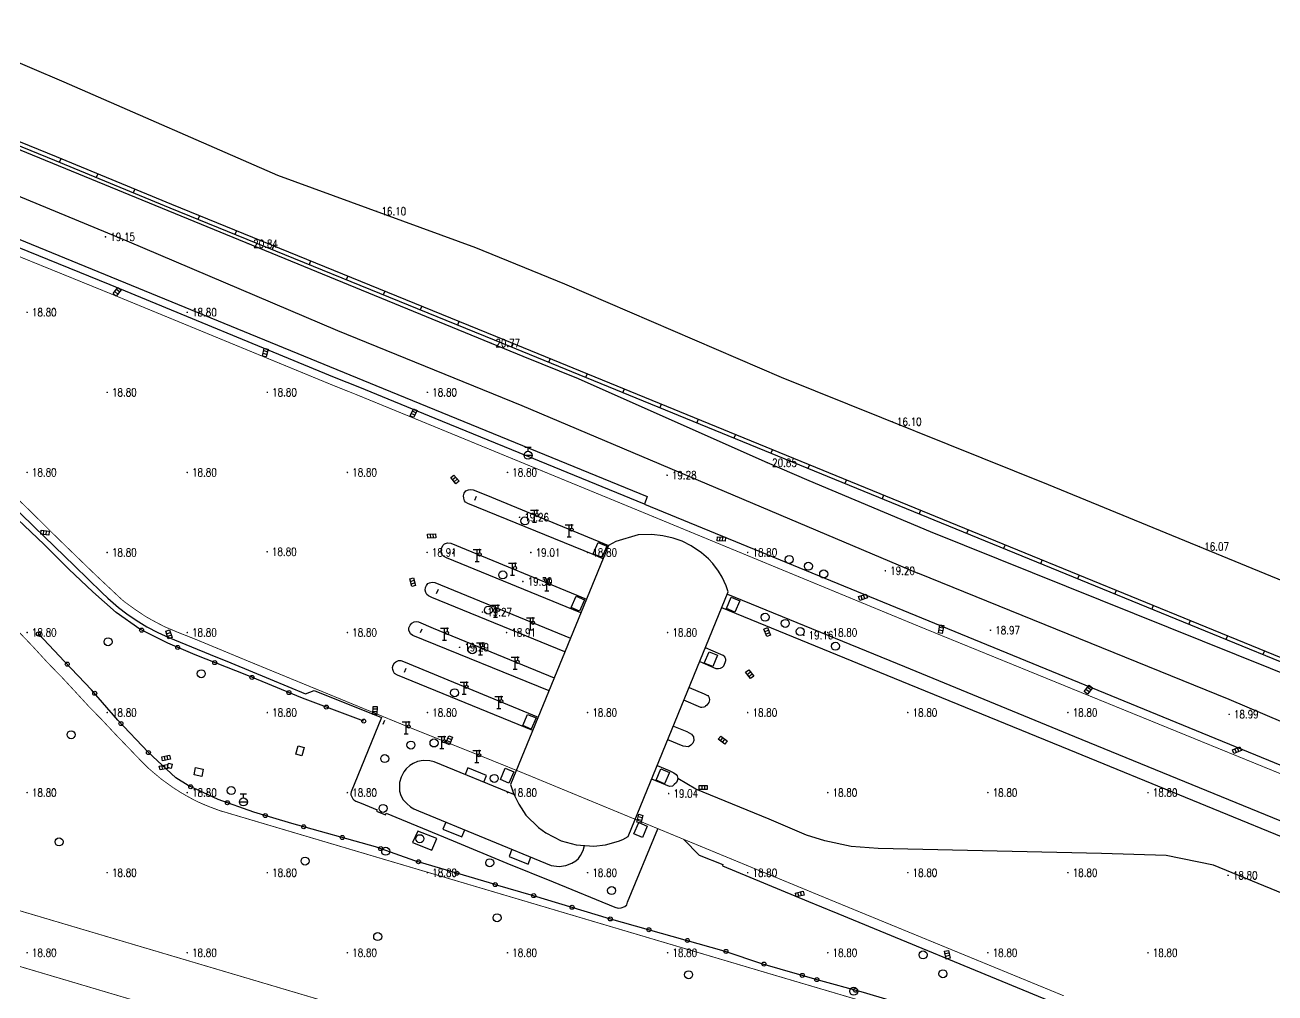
# Model space of a CAD drawing. Extents: x 404846 to 408477, y 3390929 to 3392894.
# Drawn here: x 405441.1 to 405597.2, y 3392239.3 to 3392360.3 of the extents above; entities that cross this region are included whole.
import ezdxf
from ezdxf.enums import TextEntityAlignment as Align

# ---------------------------------------------------------------- set-up
doc = ezdxf.new("R2010")
doc.units = 0
doc.header["$LTSCALE"] = 0.5
doc.header["$PDSIZE"] = 0.2
doc.layers.get('0').update_dxf_attribs({"linetype": 'CONTINUOUS'})
doc.layers.add('ASSIST', color=7, linetype='CONTINUOUS', plot=False)
for name, color, linetype in [('DLSS', 4, 'CONTINUOUS'), ('DMTZ', 3, 'CONTINUOUS'), ('FZTZ', 7, 'CONTINUOUS'), ('GCD', 1, 'CONTINUOUS'), ('GXYZ', 2, 'CONTINUOUS'), ('JMD', 6, 'CONTINUOUS'), ('SXSS', 5, 'CONTINUOUS'), ('ZBTZ', 3, 'CONTINUOUS')]:
    doc.layers.add(name, color=color, linetype=linetype)
doc.styles.add('HZ', font='rs.shx', dxfattribs={"width": 0.8, "bigfont": 'hztxt.shx'})
doc.linetypes.add('10411', pattern='A,2,[150,AAA.SHX,S=1,R=0,X=0,Y=1],2,[151,AAA.SHX,S=1,R=0,X=0,Y=3],1e-11', length=4)
doc.linetypes.add('10422', pattern='A,0.75,[150,AAA.SHX,S=0.5,R=0,X=0,Y=0.5],1.5,[177,AAA.SHX,S=1,R=0,X=0,Y=0.4],0.75', length=3)
doc.linetypes.add('1161', pattern='A,0,[149,AAA.SHX,S=0.15,R=0,X=0,Y=0],-1.6', length=1.6)
doc.linetypes.add('444', pattern='A,4.5,[145,AAA.SHX,S=1,R=0,X=0,Y=1],4.5,-0.5,[146,AAA.SHX,S=1,R=0,X=0,Y=0],-0.5', length=10)

# ---------------------------------------------------------------- blocks, each defined once
blk = doc.blocks.new('gc063')
for p, q in [((-1, 3), (1, 3)), ((-0.5, 0), (0.5, 0)), ((0, 0), (0, 3)), ((0.6, 3), (0.6, 2.2))]:
    blk.add_line(p, q)
blk.add_circle((0.6, 1.8), 0.4)
blk.add_point((0.6, 3))
blk.add_point((0.6, 3))
blk = doc.blocks.new('GC200')
at = {"linetype": 'Continuous', "const_width": 0.2, "flags": 128}
blk.add_lwpolyline([(-0.1, 0, 1), (0.1, 0, 1)], format="xyb", close=True, dxfattribs=at)
blk = doc.blocks.new('gc188')
blk.add_circle((0, 0), 1)
blk = doc.blocks.new('gc041')
for p, q in [((-1, 0.5), (1, 0.5)), ((-1, -0.5), (-1, 0.5)), ((-0.33, 0.5), (-0.33, -0.5)), ((0.33, 0.5), (0.33, -0.5)), ((1, 0.5), (1, -0.5)), ((1, -0.5), (-1, -0.5))]:
    blk.add_line(p, q)
blk = doc.blocks.new('gc133')
for p, q in [((-1, 0), (1, 0)), ((-0.8, 2), (0.8, 2)), ((0, 1), (0, 2))]:
    blk.add_line(p, q)
blk.add_circle((0, 0), 1)
blk = doc.blocks.new('gc170')
at = {"linetype": 'Continuous'}
blk.add_circle((0, 0), 0.5, dxfattribs=at)

msp = doc.modelspace()

# ---------------------------------------------------------------- linework, layer by layer
at = {"layer": 'ASSIST', "linetype": 'Continuous', "flags": 128}
for points, elevation in [([(405483.405, 3392273.309), (405475.747, 3392276.176), (405468.788, 3392279.034), (405462.342, 3392281.582), (405458.922, 3392283.036), (405455.445, 3392284.778), (405452.497, 3392286.865), (405449.557, 3392289.459), (405446.569, 3392292.277), (405443.485, 3392295.364), (405437.649, 3392300.864)], 19.319), ([(405499.827, 3392252.886), (405489.779, 3392255.879), (405484.87, 3392257.619), (405474.432, 3392260.521), (405469.666, 3392261.943), (405465.212, 3392263.54), (405461.459, 3392265.258), (405459.928, 3392266.235), (405456.458, 3392269.425), (405452.681, 3392273.434), (405449.409, 3392277.238), (405446.035, 3392280.778), (405442.76, 3392284.194)], 19.206), ([(405499.827, 3392252.886), (405504.569, 3392251.537), (405514.063, 3392248.637), (405528.398, 3392244.636), (405533.219, 3392243.01), (405539.995, 3392241.022)], 18.99), ([(405539.995, 3392241.022), (405545.787, 3392239.437), (405564.598, 3392233.831), (405573.832, 3392230.989), (405595.917, 3392224.126)], 18.763)]:
    msp.add_lwpolyline(points, dxfattribs=dict(at, elevation=elevation))
at = {"layer": 'DLSS', "linetype": 'Continuous', "const_width": 0.1, "flags": 128}
for points, elevation in [([(405359.845, 3392339.419), (405376.358, 3392344.351), (405380.379, 3392345.556), (405382.863, 3392346.212), (405387.011, 3392346.924), (405390.439, 3392347.269), (405393.571, 3392347.247), (405396.93, 3392347.058), (405400.426, 3392346.608), (405404.212, 3392345.802), (405408.179, 3392344.527), (405411.075, 3392343.429), (405415.04, 3392341.792), (405421.106, 3392339.256), (405427.452, 3392336.608), (405434.995, 3392333.538), (405439.767, 3392331.589), (405451.361, 3392326.876), (405479.392, 3392315.331), (405482.522, 3392314.081), (405491.956, 3392310.209), (405502.455, 3392305.893), (405517.325, 3392299.779)], 19.122), ([(405429.995, 3392310.951), (405436.164, 3392304.917), (405441.424, 3392299.863), (405445.426, 3392295.91), (405449.885, 3392291.592), (405453.055, 3392288.615), (405453.501, 3392288.23), (405454.699, 3392287.361), (405456.118, 3392286.401), (405456.941, 3392285.938), (405457.755, 3392285.505), (405458.526, 3392285.103), (405460.073, 3392284.449), (405462.471, 3392283.501)], 18.84), ([(405517.325, 3392299.779), (405552.877, 3392285.1)], 18.952), ([(405419.219, 3392297.695), (405424.816, 3392296.059), (405427.573, 3392295.063), (405429.709, 3392294.041), (405431.407, 3392293.034), (405432.41, 3392292.282), (405433.406, 3392291.514), (405434.463, 3392290.579), (405435.27, 3392289.756), (405436.509, 3392288.403), (405438.301, 3392286.589), (405440.061, 3392284.73), (405442.059, 3392282.641), (405443.873, 3392280.659), (405445.872, 3392278.605), (405447.624, 3392276.71), (405449.03, 3392275.178), (405450.69, 3392273.483), (405452.477, 3392271.575), (405454.278, 3392269.704)], 18.948), ([(405627.844, 3392254.534), (405552.877, 3392285.1)], 18.93), ([(405462.471, 3392283.501), (405468.745, 3392280.895), (405478.296, 3392276.971), (405488.946, 3392272.593), (405498.443, 3392268.792), (405503.803, 3392266.625)], 18.946), ([(405454.278, 3392269.704), (405455.699, 3392268.223), (405456.544, 3392267.39), (405458.13, 3392266.056), (405459.592, 3392265.003), (405460.451, 3392264.453), (405461.107, 3392264.067), (405462.003, 3392263.572), (405462.769, 3392263.185), (405463.641, 3392262.81), (405464.309, 3392262.544), (405465.675, 3392262.033)], 19.218), ([(405503.803, 3392266.625), (405541.12, 3392251.212)], 18.69), ([(405535.305, 3392241.398), (405465.375, 3392262.145)], 18.937), ([(405441.43, 3392249.328), (405414.54, 3392257.322), (405411.923, 3392257.822), (405408.862, 3392257.905), (405405.833, 3392257.456), (405402.929, 3392256.488), (405400.236, 3392255.031), (405397.838, 3392253.128), (405395.806, 3392250.838), (405394.203, 3392248.231), (405393.083, 3392245.403), (405392.198, 3392242.467), (405380.168, 3392202.091)], 19.059), ([(405570.84, 3392239), (405541.12, 3392251.212)], 18.578), ([(405529.897, 3392223.083), (405441.43, 3392249.328)], 18.752), ([(405528.008, 3392216.686), (405439.532, 3392242.934)], 18.937), ([(405596.808, 3392223.171), (405589.48, 3392225.348), (405554.233, 3392235.808), (405535.305, 3392241.398)], 18.682)]:
    msp.add_lwpolyline(points, dxfattribs=dict(at, elevation=elevation))
at = {"layer": 'DMTZ', "linetype": '10411', "flags": 128}
for points, elevation in [([(405554.183, 3392296.972), (405539.027, 3392303.322), (405533.53, 3392305.713), (405510.215, 3392316.057), (405503.307, 3392318.877), (405415.491, 3392354.889), (405407.644, 3392357.805), (405406.234, 3392358.097), (405398.12, 3392359.55), (405395.554, 3392359.61), (405389.153, 3392359.766), (405387.423, 3392359.662), (405380.031, 3392358.408), (405378.553, 3392358.145), (405377.41, 3392357.885), (405372.988, 3392356.611), (405368.73, 3392355.329), (405363.246, 3392353.677), (405334.958, 3392345.236)], 21.025), ([(405600.917, 3392278.173), (405554.183, 3392296.972)], 20.586)]:
    msp.add_lwpolyline(points, dxfattribs=dict(at, elevation=elevation))
at = {"layer": 'DMTZ', "linetype": '10422', "flags": 128}
for points, elevation in [([(405513.295, 3392293.581), (405512.058, 3392294.109), (405496.403, 3392300.489), (405496.129, 3392300.678), (405496.005, 3392300.827), (405495.886, 3392301.157), (405495.854, 3392301.473), (405495.934, 3392301.794), (405496.16, 3392302.076), (405496.479, 3392302.218), (405496.76, 3392302.261), (405497.054, 3392302.214), (405498.67, 3392301.566), (405513.986, 3392295.268)], 19.296), ([(405510.531, 3392286.832), (405493.733, 3392293.718), (405493.375, 3392293.896), (405493.194, 3392294.071), (405493.066, 3392294.361), (405493.063, 3392294.64), (405493.151, 3392295.014), (405493.319, 3392295.281), (405493.503, 3392295.463), (405493.859, 3392295.584), (405494.266, 3392295.532), (405511.235, 3392288.551)], 19.303), ([(405508.533, 3392281.951), (405491.916, 3392288.761), (405491.479, 3392288.971), (405491.299, 3392289.133), (405491.147, 3392289.361), (405491.076, 3392289.687), (405491.119, 3392290.011), (405491.221, 3392290.258), (405491.408, 3392290.488), (405491.603, 3392290.583), (405491.962, 3392290.677), (405492.265, 3392290.616), (405509.235, 3392283.666)], 19.232), ([(405528.821, 3392289.169), (405550.952, 3392280.121)], 19.075), ([(405550.629, 3392278.28), (405528.13, 3392287.479)], 19.187), ([(405506.544, 3392277.096), (405489.548, 3392284.013), (405489.241, 3392284.196), (405489.033, 3392284.671), (405489.032, 3392284.947), (405489.187, 3392285.317), (405489.423, 3392285.567), (405489.693, 3392285.72), (405489.962, 3392285.774), (405490.223, 3392285.729), (405492.075, 3392284.926), (405507.204, 3392278.706)], 19.256), ([(405525.382, 3392280.76), (405527.395, 3392279.901), (405527.693, 3392279.884), (405527.97, 3392279.941), (405528.203, 3392280.069), (405528.367, 3392280.23), (405528.48, 3392280.407), (405528.562, 3392280.627), (405528.627, 3392280.865), (405528.631, 3392281.054), (405528.562, 3392281.222), (405528.493, 3392281.323), (405528.288, 3392281.489), (405528.025, 3392281.652), (405526.073, 3392282.45)], 19.34), ([(405504.523, 3392272.159), (405487.613, 3392279.046), (405487.247, 3392279.273), (405487.104, 3392279.509), (405487.024, 3392279.767), (405487.013, 3392280.017), (405487.09, 3392280.314), (405487.234, 3392280.573), (405487.431, 3392280.719), (405487.741, 3392280.867), (405488.037, 3392280.867), (405488.367, 3392280.754), (405505.203, 3392273.821)], 19.321), ([(405550.952, 3392280.121), (405572.195, 3392271.401), (405596.924, 3392261.269), (405625.37, 3392249.698), (405628.86, 3392248.259)], 19.124), ([(405627.686, 3392246.68), (405617.837, 3392250.742), (405571.509, 3392269.709), (405550.629, 3392278.28)], 19.135), ([(405524.046, 3392277.491), (405525.937, 3392276.718), (405526.261, 3392276.561), (405526.39, 3392276.498), (405526.478, 3392276.406), (405526.557, 3392276.221), (405526.589, 3392275.987), (405526.549, 3392275.797), (405526.503, 3392275.653), (405526.396, 3392275.452), (405526.272, 3392275.3), (405526.11, 3392275.16), (405526.005, 3392275.098), (405525.88, 3392275.042), (405525.626, 3392275.017), (405525.491, 3392275.028), (405523.402, 3392275.916)], 19.34), ([(405522.081, 3392272.684), (405523.755, 3392272.013), (405524.33, 3392271.673), (405524.58, 3392271.329), (405524.625, 3392270.908), (405524.491, 3392270.567), (405524.245, 3392270.287), (405523.958, 3392270.103), (405523.618, 3392270.128), (405523.289, 3392270.186), (405521.379, 3392270.967)], 19.34), ([(405520.063, 3392267.747), (405521.564, 3392267.133), (405522.124, 3392266.858), (405522.445, 3392266.624), (405522.547, 3392266.495), (405522.631, 3392266.157), (405522.544, 3392265.849), (405522.46, 3392265.661), (405522.188, 3392265.376), (405521.977, 3392265.204), (405521.576, 3392265.153), (405519.367, 3392266.046)], 19.337)]:
    msp.add_lwpolyline(points, dxfattribs=dict(at, elevation=elevation))
at = {"layer": 'FZTZ', "linetype": 'Continuous', "flags": 128}
for points, elevation in [([(405497.427, 3392301.387), (405497.246, 3392300.867)], 20.646), ([(405494.677, 3392294.611), (405494.507, 3392294.178)], 20.404), ([(405492.693, 3392289.765), (405492.464, 3392289.219)], 20.404), ([(405490.665, 3392284.811), (405490.451, 3392284.331)], 20.612), ([(405488.654, 3392279.895), (405488.441, 3392279.403)], 20.612), ([(405485.984, 3392273.401), (405485.781, 3392272.887)], 20.612)]:
    msp.add_lwpolyline(points, dxfattribs=dict(at, elevation=elevation))
for points, elevation in [([(405512.688, 3392295.622), (405513.749, 3392295.166), (405513.141, 3392293.751), (405512.079, 3392294.207), (405512.688, 3392295.622)], 20.148), ([(405509.918, 3392288.9), (405510.979, 3392288.443), (405510.37, 3392287.028), (405509.309, 3392287.484), (405509.918, 3392288.9)], 20.148), ([(405529.315, 3392288.794), (405530.376, 3392288.337), (405529.767, 3392286.922), (405528.706, 3392287.378), (405529.315, 3392288.794)], 20.289), ([(405526.542, 3392281.986), (405527.603, 3392281.529), (405526.994, 3392280.114), (405525.933, 3392280.57), (405526.542, 3392281.986)], 20.289), ([(405503.87, 3392274.158), (405504.931, 3392273.702), (405504.323, 3392272.286), (405503.262, 3392272.743), (405503.87, 3392274.158)], 20.252), ([(405475.973, 3392270.024), (405475.685, 3392268.982), (405474.918, 3392269.194), (405475.206, 3392270.236), (405475.973, 3392270.024)], 19.438), ([(405459.488, 3392267.944), (405459.364, 3392267.406), (405458.876, 3392267.518), (405458.999, 3392268.056), (405459.488, 3392267.944)], 20.513), ([(405462.395, 3392267.505), (405463.361, 3392267.317), (405463.183, 3392266.401), (405462.217, 3392266.589), (405462.395, 3392267.505)], 18.893), ([(405501.081, 3392267.448), (405502.142, 3392266.992), (405501.533, 3392265.576), (405500.472, 3392266.033), (405501.081, 3392267.448)], 20.252), ([(405520.524, 3392267.353), (405521.586, 3392266.896), (405520.977, 3392265.481), (405519.916, 3392265.937), (405520.524, 3392267.353)], 20.252), ([(405517.762, 3392260.632), (405518.824, 3392260.175), (405518.215, 3392258.76), (405517.154, 3392259.216), (405517.762, 3392260.632)], 20.252), ([(405489.483, 3392258.153), (405491.907, 3392257.187), (405492.531, 3392258.648), (405490.164, 3392259.549), (405489.483, 3392258.153)], 19.331)]:
    msp.add_lwpolyline(points, close=True, dxfattribs=dict(at, elevation=elevation))
at = {"layer": 'JMD', "linetype": '444', "flags": 128}
for points, elevation in [([(405436.928, 3392334.905), (405485.811, 3392314.863)], 22.316), ([(405485.811, 3392314.863), (405518.817, 3392301.359), (405518.459, 3392300.428)], 22.316), ([(405544.285, 3392257.658), (405540.991, 3392258.361), (405538.716, 3392259.049), (405534.022, 3392261.072), (405524.876, 3392264.811), (405522.631, 3392266.157)], 21.835), ([(405575.55, 3392256.778), (405547.667, 3392257.4), (405544.285, 3392257.658)], 21.66), ([(405606.289, 3392248.437), (405589.545, 3392255.306), (405583.618, 3392256.517), (405575.55, 3392256.778)], 21.948)]:
    msp.add_lwpolyline(points, dxfattribs=dict(at, elevation=elevation))
at = {"layer": 'JMD', "linetype": 'Continuous', "elevation": 27.083, "flags": 128}
msp.add_lwpolyline([(405528.689, 3392290.224), (405528.171, 3392291.293), (405527.698, 3392292.056), (405527.016, 3392293.01), (405526.469, 3392293.59), (405525.574, 3392294.325), (405524.312, 3392295.205), (405523.18, 3392295.778), (405522.056, 3392296.152), (405520.745, 3392296.452), (405519.37, 3392296.612), (405517.665, 3392296.567), (405514.886, 3392295.748), (405513.986, 3392295.268), (405501.751, 3392265.391), (405502.099, 3392264.268), (405502.758, 3392262.954), (405503.628, 3392261.575), (405505.212, 3392260.024), (405506.154, 3392259.336), (405508.065, 3392258.363), (405509.918, 3392257.851), (405512.142, 3392257.711), (405513.614, 3392257.875), (405515.21, 3392258.313), (405515.766, 3392258.538), (405516.439, 3392258.885), (405528.934, 3392289.447), (405528.689, 3392290.224)], close=True, dxfattribs=at)
at = {"layer": 'JMD', "linetype": 'Continuous', "flags": 128}
for points, elevation in [([(405502.158, 3392264.151), (405492.195, 3392268.227), (405491.667, 3392268.337), (405490.815, 3392268.377), (405490.106, 3392268.253), (405489.596, 3392268.036), (405489.154, 3392267.765), (405488.693, 3392267.36), (405488.398, 3392266.968), (405488.069, 3392266.328), (405487.88, 3392265.655), (405487.869, 3392265.066), (405487.883, 3392264.556), (405488.043, 3392264.033), (405488.335, 3392263.479), (405488.765, 3392263.022), (405489.263, 3392262.608), (405489.666, 3392262.342), (405490.231, 3392262.112), (405506.826, 3392255.28), (405507.82, 3392255.164), (405508.639, 3392255.286), (405509.402, 3392255.576), (405509.907, 3392255.872), (405510.219, 3392256.141), (405510.489, 3392256.521), (405510.8, 3392257.168), (405510.993, 3392257.783)], 23.689), ([(405498.403, 3392265.687), (405498.741, 3392266.514), (405496.391, 3392267.475), (405496.052, 3392266.648)], 22.315), ([(405493.652, 3392260.703), (405493.289, 3392259.823), (405495.663, 3392258.846), (405496.026, 3392259.726)], 22.315), ([(405501.914, 3392257.302), (405501.55, 3392256.417), (405503.921, 3392255.441), (405504.285, 3392256.326)], 22.315)]:
    msp.add_lwpolyline(points, dxfattribs=dict(at, elevation=elevation))
at = {"layer": 'SXSS', "linetype": 'Continuous'}
for p, q in [((405445.553, 3392343.569), (405445.362, 3392343.107)), ((405450.176, 3392341.665), (405449.985, 3392341.202)), ((405454.799, 3392339.76), (405454.608, 3392339.298)), ((405462.874, 3392336.45), (405462.685, 3392335.987)), ((405467.504, 3392334.563), (405467.316, 3392334.1)), ((405472.135, 3392332.677), (405471.946, 3392332.214)), ((405476.765, 3392330.791), (405476.577, 3392330.328)), ((405481.396, 3392328.904), (405481.207, 3392328.441)), ((405486.026, 3392327.018), (405485.838, 3392326.555)), ((405490.657, 3392325.132), (405490.468, 3392324.669)), ((405495.287, 3392323.245), (405495.099, 3392322.782)), ((405502.052, 3392320.485), (405501.863, 3392320.023)), ((405506.68, 3392318.591), (405506.49, 3392318.129)), ((405511.307, 3392316.697), (405511.118, 3392316.235)), ((405515.935, 3392314.803), (405515.745, 3392314.341)), ((405520.562, 3392312.909), (405520.373, 3392312.446)), ((405525.189, 3392311.015), (405525, 3392310.552)), ((405529.817, 3392309.121), (405529.627, 3392308.658)), ((405534.444, 3392307.227), (405534.255, 3392306.764)), ((405539.071, 3392305.333), (405538.882, 3392304.87)), ((405543.699, 3392303.439), (405543.509, 3392302.976)), ((405548.326, 3392301.545), (405548.137, 3392301.082)), ((405552.954, 3392299.651), (405552.764, 3392299.188)), ((405558.879, 3392297.226), (405558.689, 3392296.764)), ((405563.507, 3392295.334), (405563.317, 3392294.871)), ((405568.135, 3392293.441), (405567.945, 3392292.979)), ((405572.763, 3392291.549), (405572.573, 3392291.086)), ((405577.391, 3392289.657), (405577.201, 3392289.194)), ((405582.019, 3392287.764), (405581.83, 3392287.301)), ((405586.647, 3392285.872), (405586.458, 3392285.409)), ((405591.275, 3392283.979), (405591.086, 3392283.516)), ((405595.903, 3392282.087), (405595.714, 3392281.624))]:
    msp.add_line(p, q, dxfattribs=at)
at = {"layer": 'SXSS', "color": 7, "linetype": 'Continuous', "flags": 128}
for points, elevation in [([(405459.422, 3392337.856), (405445.009, 3392343.793), (405422.926, 3392352.81), (405408.118, 3392358.643), (405407.718, 3392358.789), (405401.017, 3392359.965), (405398.092, 3392360.336), (405392.321, 3392360.549), (405389.822, 3392360.518), (405387.886, 3392360.396), (405381.468, 3392359.397), (405378.501, 3392358.895), (405373.133, 3392357.45), (405346.109, 3392349.447)], 22.659), ([(405499.918, 3392321.359), (405459.422, 3392337.856)], 22.639), ([(405557.581, 3392297.757), (405499.918, 3392321.359)], 22.556), ([(405632.927, 3392266.947), (405557.581, 3392297.757)], 22.536)]:
    msp.add_lwpolyline(points, dxfattribs=dict(at, elevation=elevation))
at = {"layer": 'SXSS', "linetype": '10422', "flags": 128}
for points, elevation in [([(405459.232, 3392337.394), (405444.819, 3392343.33), (405422.74, 3392352.346), (405407.941, 3392358.175), (405407.588, 3392358.304), (405400.942, 3392359.47), (405398.051, 3392359.837), (405392.315, 3392360.049), (405389.841, 3392360.018), (405387.94, 3392359.898), (405381.548, 3392358.903), (405378.608, 3392358.406), (405373.269, 3392356.969), (405346.251, 3392348.968)], 22.659), ([(405499.729, 3392320.896), (405459.233, 3392337.393)], 22.639), ([(405557.392, 3392297.294), (405499.729, 3392320.896)], 22.556), ([(405632.738, 3392266.484), (405557.392, 3392297.294)], 22.536)]:
    msp.add_lwpolyline(points, dxfattribs=dict(at, elevation=elevation))
at = {"layer": 'SXSS', "linetype": 'Continuous', "flags": 128}
for points, elevation in [([(405437.311, 3392356.846), (405445.956, 3392353.164)], 16.1), ([(405445.956, 3392353.164), (405472.641, 3392341.496), (405497.38, 3392332.493), (405508.46, 3392327.931)], 16.1), ([(405508.46, 3392327.931), (405535.558, 3392316.278), (405568.893, 3392302.874)], 16.1), ([(405568.893, 3392302.874), (405634.689, 3392275.831)], 16.053)]:
    msp.add_lwpolyline(points, dxfattribs=dict(at, elevation=elevation))
at = {"layer": 'ZBTZ', "linetype": '1161', "flags": 128}
for points, elevation in [([(405518.459, 3392300.428), (405502.834, 3392306.815), (405492.334, 3392311.131), (405482.896, 3392315.005), (405479.766, 3392316.255), (405451.738, 3392327.798), (405440.143, 3392332.511), (405435.371, 3392334.461), (405427.832, 3392337.53), (405421.49, 3392340.175), (405415.422, 3392342.712), (405411.442, 3392344.356), (405408.508, 3392345.468), (405404.468, 3392346.766), (405400.594, 3392347.591), (405397.022, 3392348.051), (405393.603, 3392348.243), (405390.393, 3392348.266), (405386.877, 3392347.912), (405382.651, 3392347.187), (405380.109, 3392346.516), (405376.072, 3392345.305), (405359.56, 3392340.374)], 19.37), ([(405414.647, 3392349.519), (405453.797, 3392333.325), (405480.112, 3392322.11)], 19.367), ([(405480.112, 3392322.11), (405503.154, 3392312.756), (405552.613, 3392291.789)], 19.245), ([(405429.435, 3392310.066), (405435.119, 3392304.475), (405442.255, 3392297.588), (405447.254, 3392292.715), (405450.69, 3392289.369), (405451.452, 3392288.674), (405452.771, 3392287.52), (405453.8, 3392286.728), (405454.617, 3392286.17), (405455.317, 3392285.694), (405456.307, 3392285.091), (405457.702, 3392284.38), (405459.041, 3392283.749), (405461.898, 3392282.601), (405464.238, 3392281.622), (405466.806, 3392280.573), (405471.727, 3392278.549), (405476.148, 3392276.717), (405477.229, 3392277.139), (405485.604, 3392273.753), (405481.844, 3392264.465), (405481.796, 3392264.26), (405481.801, 3392264.121), (405481.857, 3392263.932), (405482.036, 3392263.615), (405482.185, 3392263.463), (405482.43, 3392263.305), (405483.071, 3392263.056)], 19.271), ([(405518.459, 3392300.428), (405553.084, 3392286.205)], 19.141), ([(405591.498, 3392276.003), (405552.613, 3392291.789)], 19.13), ([(405553.084, 3392286.205), (405628.198, 3392255.399)], 19.113), ([(405628.831, 3392260.12), (405591.498, 3392276.003)], 19.253), ([(405483.071, 3392263.056), (405485.093, 3392262.235), (405485.016, 3392262.066), (405486.135, 3392261.62), (405486.222, 3392261.794), (405494.571, 3392258.341), (405501.291, 3392255.58), (405507.074, 3392253.236)], 19.269), ([(405507.074, 3392253.236), (405514.76, 3392250.061), (405515.186, 3392249.96), (405515.546, 3392249.989), (405515.995, 3392250.146), (405516.254, 3392250.352), (405516.36, 3392250.68), (405520.156, 3392259.871)], 19.397), ([(405523.388, 3392258.536), (405525.288, 3392256.569), (405528.245, 3392255.396), (405528.2, 3392255.215), (405538.94, 3392250.776), (405542.206, 3392249.447)], 18.981), ([(405541.924, 3392249.562), (405568.337, 3392238.665), (405572.882, 3392236.82), (405574.765, 3392236.066), (405577.233, 3392235.294), (405582.279, 3392233.932), (405583.384, 3392233.612)], 18.78)]:
    msp.add_lwpolyline(points, dxfattribs=dict(at, elevation=elevation))

# ---------------------------------------------------------------- block references
at = {"layer": 'DLSS', "linetype": 'Continuous', "xscale": 0.5, "yscale": 0.5}
for p in [(405504.724, 3392298.143, 19.366), (405509.068, 3392296.333, 19.366), (405497.57, 3392293.23, 19.311), (405502.002, 3392291.527, 19.311), (405506.254, 3392289.602, 19.311), (405499.854, 3392286.285, 19.189), (405504.242, 3392284.696, 19.162), (405493.502, 3392283.423, 19.203), (405497.981, 3392281.573, 19.203), (405502.314, 3392279.809, 19.241), (405495.94, 3392276.688, 19.136), (405500.273, 3392274.892, 19.136), (405488.716, 3392271.738, 19.316), (405493.138, 3392269.886, 19.205), (405497.518, 3392268.139, 19.136)]:
    msp.add_blockref('gc063', p, dxfattribs=at)
at = {"layer": 'GCD', "linetype": 'Continuous'}
ref = msp.add_blockref('GC200', (405485.01, 3392336.995, 16.1), dxfattribs=dict(at, xscale=0.5, yscale=0.5, zscale=0.5))
ref.add_attrib('height', '16.10', dxfattribs={"linetype": 'Continuous', "height": 1, "style": 'HZ', "width": 0.8}).set_placement((405485.61, 3392336.995, 16.1), align=Align.MIDDLE_LEFT)
ref = msp.add_blockref('GC200', (405451.146, 3392333.801, 19.152), dxfattribs=dict(at, xscale=0.5, yscale=0.5, zscale=0.5))
ref.add_attrib('height', '19.15', dxfattribs={"linetype": 'Continuous', "height": 1, "style": 'HZ', "width": 0.8}).set_placement((405451.746, 3392333.801, 19.152), align=Align.MIDDLE_LEFT)
ref = msp.add_blockref('GC200', (405468.992, 3392332.949, 20.843), dxfattribs=dict(at, xscale=0.5, yscale=0.5, zscale=0.5))
ref.add_attrib('height', '20.84', dxfattribs={"linetype": 'Continuous', "height": 1, "style": 'HZ', "width": 0.8}).set_placement((405469.592, 3392332.949, 20.843), align=Align.MIDDLE_LEFT)
ref = msp.add_blockref('GC200', (405441.358, 3392324.379, 18.8), dxfattribs=dict(at, xscale=0.5, yscale=0.5, zscale=0.5))
ref.add_attrib('height', '18.80', dxfattribs={"linetype": 'Continuous', "height": 1, "style": 'HZ', "width": 0.8}).set_placement((405441.958, 3392324.379, 18.8), align=Align.MIDDLE_LEFT)
ref = msp.add_blockref('GC200', (405461.358, 3392324.379, 18.8), dxfattribs=dict(at, xscale=0.5, yscale=0.5, zscale=0.5))
ref.add_attrib('height', '18.80', dxfattribs={"linetype": 'Continuous', "height": 1, "style": 'HZ', "width": 0.8}).set_placement((405461.958, 3392324.379, 18.8), align=Align.MIDDLE_LEFT)
ref = msp.add_blockref('GC200', (405499.252, 3392320.539, 20.77), dxfattribs=dict(at, xscale=0.5, yscale=0.5, zscale=0.5))
ref.add_attrib('height', '20.77', dxfattribs={"linetype": 'Continuous', "height": 1, "style": 'HZ', "width": 0.8}).set_placement((405499.852, 3392320.539, 20.77), align=Align.MIDDLE_LEFT)
ref = msp.add_blockref('GC200', (405451.358, 3392314.379, 18.8), dxfattribs=dict(at, xscale=0.5, yscale=0.5, zscale=0.5))
ref.add_attrib('height', '18.80', dxfattribs={"linetype": 'Continuous', "height": 1, "style": 'HZ', "width": 0.8}).set_placement((405451.958, 3392314.379, 18.8), align=Align.MIDDLE_LEFT)
ref = msp.add_blockref('GC200', (405471.358, 3392314.379, 18.8), dxfattribs=dict(at, xscale=0.5, yscale=0.5, zscale=0.5))
ref.add_attrib('height', '18.80', dxfattribs={"linetype": 'Continuous', "height": 1, "style": 'HZ', "width": 0.8}).set_placement((405471.958, 3392314.379, 18.8), align=Align.MIDDLE_LEFT)
ref = msp.add_blockref('GC200', (405491.358, 3392314.379, 18.8), dxfattribs=dict(at, xscale=0.5, yscale=0.5, zscale=0.5))
ref.add_attrib('height', '18.80', dxfattribs={"linetype": 'Continuous', "height": 1, "style": 'HZ', "width": 0.8}).set_placement((405491.958, 3392314.379, 18.8), align=Align.MIDDLE_LEFT)
ref = msp.add_blockref('GC200', (405549.4, 3392310.713, 16.1), dxfattribs=dict(at, xscale=0.5, yscale=0.5, zscale=0.5))
ref.add_attrib('height', '16.10', dxfattribs={"linetype": 'Continuous', "height": 1, "style": 'HZ', "width": 0.8}).set_placement((405550, 3392310.713, 16.1), align=Align.MIDDLE_LEFT)
ref = msp.add_blockref('GC200', (405533.813, 3392305.59, 20.851), dxfattribs=dict(at, xscale=0.5, yscale=0.5, zscale=0.5))
ref.add_attrib('height', '20.85', dxfattribs={"linetype": 'Continuous', "height": 1, "style": 'HZ', "width": 0.8}).set_placement((405534.413, 3392305.59, 20.851), align=Align.MIDDLE_LEFT)
ref = msp.add_blockref('GC200', (405441.358, 3392304.379, 18.8), dxfattribs=dict(at, xscale=0.5, yscale=0.5, zscale=0.5))
ref.add_attrib('height', '18.80', dxfattribs={"linetype": 'Continuous', "height": 1, "style": 'HZ', "width": 0.8}).set_placement((405441.958, 3392304.379, 18.8), align=Align.MIDDLE_LEFT)
ref = msp.add_blockref('GC200', (405461.358, 3392304.379, 18.8), dxfattribs=dict(at, xscale=0.5, yscale=0.5, zscale=0.5))
ref.add_attrib('height', '18.80', dxfattribs={"linetype": 'Continuous', "height": 1, "style": 'HZ', "width": 0.8}).set_placement((405461.958, 3392304.379, 18.8), align=Align.MIDDLE_LEFT)
ref = msp.add_blockref('GC200', (405481.358, 3392304.379, 18.8), dxfattribs=dict(at, xscale=0.5, yscale=0.5, zscale=0.5))
ref.add_attrib('height', '18.80', dxfattribs={"linetype": 'Continuous', "height": 1, "style": 'HZ', "width": 0.8}).set_placement((405481.958, 3392304.379, 18.8), align=Align.MIDDLE_LEFT)
ref = msp.add_blockref('GC200', (405501.358, 3392304.379, 18.8), dxfattribs=dict(at, xscale=0.5, yscale=0.5, zscale=0.5))
ref.add_attrib('height', '18.80', dxfattribs={"linetype": 'Continuous', "height": 1, "style": 'HZ', "width": 0.8}).set_placement((405501.958, 3392304.379, 18.8), align=Align.MIDDLE_LEFT)
ref = msp.add_blockref('GC200', (405521.292, 3392304.029, 19.275), dxfattribs=dict(at, xscale=0.5, yscale=0.5, zscale=0.5))
ref.add_attrib('height', '19.28', dxfattribs={"linetype": 'Continuous', "height": 1, "style": 'HZ', "width": 0.8}).set_placement((405521.892, 3392304.029, 19.275), align=Align.MIDDLE_LEFT)
ref = msp.add_blockref('GC200', (405502.861, 3392298.772, 19.261), dxfattribs=dict(at, xscale=0.5, yscale=0.5, zscale=0.5))
ref.add_attrib('height', '19.26', dxfattribs={"linetype": 'Continuous', "height": 1, "style": 'HZ', "width": 0.8}).set_placement((405503.461, 3392298.772, 19.261), align=Align.MIDDLE_LEFT)
ref = msp.add_blockref('GC200', (405471.339, 3392294.467, 18.8), dxfattribs=dict(at, xscale=0.5, yscale=0.5, zscale=0.5))
ref.add_attrib('height', '18.80', dxfattribs={"linetype": 'Continuous', "height": 1, "style": 'HZ', "width": 0.8}).set_placement((405471.939, 3392294.467, 18.8), align=Align.MIDDLE_LEFT)
ref = msp.add_blockref('GC200', (405587.783, 3392295.11, 16.073), dxfattribs=dict(at, xscale=0.5, yscale=0.5, zscale=0.5))
ref.add_attrib('height', '16.07', dxfattribs={"linetype": 'Continuous', "height": 1, "style": 'HZ', "width": 0.8}).set_placement((405588.383, 3392295.11, 16.073), align=Align.MIDDLE_LEFT)
ref = msp.add_blockref('GC200', (405451.358, 3392294.379, 18.8), dxfattribs=dict(at, xscale=0.5, yscale=0.5, zscale=0.5))
ref.add_attrib('height', '18.80', dxfattribs={"linetype": 'Continuous', "height": 1, "style": 'HZ', "width": 0.8}).set_placement((405451.958, 3392294.379, 18.8), align=Align.MIDDLE_LEFT)
ref = msp.add_blockref('GC200', (405491.322, 3392294.386, 18.908), dxfattribs=dict(at, xscale=0.5, yscale=0.5, zscale=0.5))
ref.add_attrib('height', '18.91', dxfattribs={"linetype": 'Continuous', "height": 1, "style": 'HZ', "width": 0.8}).set_placement((405491.922, 3392294.386, 18.908), align=Align.MIDDLE_LEFT)
ref = msp.add_blockref('GC200', (405504.276, 3392294.37, 19.008), dxfattribs=dict(at, xscale=0.5, yscale=0.5, zscale=0.5))
ref.add_attrib('height', '19.01', dxfattribs={"linetype": 'Continuous', "height": 1, "style": 'HZ', "width": 0.8}).set_placement((405504.876, 3392294.37, 19.008), align=Align.MIDDLE_LEFT)
ref = msp.add_blockref('GC200', (405511.358, 3392294.379, 18.8), dxfattribs=dict(at, xscale=0.5, yscale=0.5, zscale=0.5))
ref.add_attrib('height', '18.80', dxfattribs={"linetype": 'Continuous', "height": 1, "style": 'HZ', "width": 0.8}).set_placement((405511.958, 3392294.379, 18.8), align=Align.MIDDLE_LEFT)
ref = msp.add_blockref('GC200', (405531.358, 3392294.379, 18.8), dxfattribs=dict(at, xscale=0.5, yscale=0.5, zscale=0.5))
ref.add_attrib('height', '18.80', dxfattribs={"linetype": 'Continuous', "height": 1, "style": 'HZ', "width": 0.8}).set_placement((405531.958, 3392294.379, 18.8), align=Align.MIDDLE_LEFT)
ref = msp.add_blockref('GC200', (405548.555, 3392292.097, 19.196), dxfattribs=dict(at, xscale=0.5, yscale=0.5, zscale=0.5))
ref.add_attrib('height', '19.20', dxfattribs={"linetype": 'Continuous', "height": 1, "style": 'HZ', "width": 0.8}).set_placement((405549.155, 3392292.097, 19.196), align=Align.MIDDLE_LEFT)
ref = msp.add_blockref('GC200', (405503.28, 3392290.749, 19.304), dxfattribs=dict(at, xscale=0.5, yscale=0.5, zscale=0.5))
ref.add_attrib('height', '19.30', dxfattribs={"linetype": 'Continuous', "height": 1, "style": 'HZ', "width": 0.8}).set_placement((405503.88, 3392290.749, 19.304), align=Align.MIDDLE_LEFT)
ref = msp.add_blockref('GC200', (405498.234, 3392286.934, 19.274), dxfattribs=dict(at, xscale=0.5, yscale=0.5, zscale=0.5))
ref.add_attrib('height', '19.27', dxfattribs={"linetype": 'Continuous', "height": 1, "style": 'HZ', "width": 0.8}).set_placement((405498.834, 3392286.934, 19.274), align=Align.MIDDLE_LEFT)
ref = msp.add_blockref('GC200', (405441.358, 3392284.379, 18.8), dxfattribs=dict(at, xscale=0.5, yscale=0.5, zscale=0.5))
ref.add_attrib('height', '18.80', dxfattribs={"linetype": 'Continuous', "height": 1, "style": 'HZ', "width": 0.8}).set_placement((405441.958, 3392284.379, 18.8), align=Align.MIDDLE_LEFT)
ref = msp.add_blockref('GC200', (405461.358, 3392284.379, 18.8), dxfattribs=dict(at, xscale=0.5, yscale=0.5, zscale=0.5))
ref.add_attrib('height', '18.80', dxfattribs={"linetype": 'Continuous', "height": 1, "style": 'HZ', "width": 0.8}).set_placement((405461.958, 3392284.379, 18.8), align=Align.MIDDLE_LEFT)
ref = msp.add_blockref('GC200', (405481.358, 3392284.379, 18.8), dxfattribs=dict(at, xscale=0.5, yscale=0.5, zscale=0.5))
ref.add_attrib('height', '18.80', dxfattribs={"linetype": 'Continuous', "height": 1, "style": 'HZ', "width": 0.8}).set_placement((405481.958, 3392284.379, 18.8), align=Align.MIDDLE_LEFT)
ref = msp.add_blockref('GC200', (405501.246, 3392284.379, 18.907), dxfattribs=dict(at, xscale=0.5, yscale=0.5, zscale=0.5))
ref.add_attrib('height', '18.91', dxfattribs={"linetype": 'Continuous', "height": 1, "style": 'HZ', "width": 0.8}).set_placement((405501.846, 3392284.379, 18.907), align=Align.MIDDLE_LEFT)
ref = msp.add_blockref('GC200', (405521.358, 3392284.379, 18.8), dxfattribs=dict(at, xscale=0.5, yscale=0.5, zscale=0.5))
ref.add_attrib('height', '18.80', dxfattribs={"linetype": 'Continuous', "height": 1, "style": 'HZ', "width": 0.8}).set_placement((405521.958, 3392284.379, 18.8), align=Align.MIDDLE_LEFT)
ref = msp.add_blockref('GC200', (405538.373, 3392284.039, 19.156), dxfattribs=dict(at, xscale=0.5, yscale=0.5, zscale=0.5))
ref.add_attrib('height', '19.16', dxfattribs={"linetype": 'Continuous', "height": 1, "style": 'HZ', "width": 0.8}).set_placement((405538.973, 3392284.039, 19.156), align=Align.MIDDLE_LEFT)
ref = msp.add_blockref('GC200', (405541.358, 3392284.379, 18.8), dxfattribs=dict(at, xscale=0.5, yscale=0.5, zscale=0.5))
ref.add_attrib('height', '18.80', dxfattribs={"linetype": 'Continuous', "height": 1, "style": 'HZ', "width": 0.8}).set_placement((405541.958, 3392284.379, 18.8), align=Align.MIDDLE_LEFT)
ref = msp.add_blockref('GC200', (405561.686, 3392284.662, 18.966), dxfattribs=dict(at, xscale=0.5, yscale=0.5, zscale=0.5))
ref.add_attrib('height', '18.97', dxfattribs={"linetype": 'Continuous', "height": 1, "style": 'HZ', "width": 0.8}).set_placement((405562.286, 3392284.662, 18.966), align=Align.MIDDLE_LEFT)
ref = msp.add_blockref('GC200', (405495.369, 3392282.529, 19.294), dxfattribs=dict(at, xscale=0.5, yscale=0.5, zscale=0.5))
ref.add_attrib('height', '19.29', dxfattribs={"linetype": 'Continuous', "height": 1, "style": 'HZ', "width": 0.8}).set_placement((405495.969, 3392282.529, 19.294), align=Align.MIDDLE_LEFT)
ref = msp.add_blockref('GC200', (405451.358, 3392274.379, 18.8), dxfattribs=dict(at, xscale=0.5, yscale=0.5, zscale=0.5))
ref.add_attrib('height', '18.80', dxfattribs={"linetype": 'Continuous', "height": 1, "style": 'HZ', "width": 0.8}).set_placement((405451.958, 3392274.379, 18.8), align=Align.MIDDLE_LEFT)
ref = msp.add_blockref('GC200', (405471.358, 3392274.379, 18.8), dxfattribs=dict(at, xscale=0.5, yscale=0.5, zscale=0.5))
ref.add_attrib('height', '18.80', dxfattribs={"linetype": 'Continuous', "height": 1, "style": 'HZ', "width": 0.8}).set_placement((405471.958, 3392274.379, 18.8), align=Align.MIDDLE_LEFT)
ref = msp.add_blockref('GC200', (405491.358, 3392274.379, 18.8), dxfattribs=dict(at, xscale=0.5, yscale=0.5, zscale=0.5))
ref.add_attrib('height', '18.80', dxfattribs={"linetype": 'Continuous', "height": 1, "style": 'HZ', "width": 0.8}).set_placement((405491.958, 3392274.379, 18.8), align=Align.MIDDLE_LEFT)
ref = msp.add_blockref('GC200', (405511.358, 3392274.379, 18.8), dxfattribs=dict(at, xscale=0.5, yscale=0.5, zscale=0.5))
ref.add_attrib('height', '18.80', dxfattribs={"linetype": 'Continuous', "height": 1, "style": 'HZ', "width": 0.8}).set_placement((405511.958, 3392274.379, 18.8), align=Align.MIDDLE_LEFT)
ref = msp.add_blockref('GC200', (405531.358, 3392274.379, 18.8), dxfattribs=dict(at, xscale=0.5, yscale=0.5, zscale=0.5))
ref.add_attrib('height', '18.80', dxfattribs={"linetype": 'Continuous', "height": 1, "style": 'HZ', "width": 0.8}).set_placement((405531.958, 3392274.379, 18.8), align=Align.MIDDLE_LEFT)
ref = msp.add_blockref('GC200', (405551.358, 3392274.379, 18.8), dxfattribs=dict(at, xscale=0.5, yscale=0.5, zscale=0.5))
ref.add_attrib('height', '18.80', dxfattribs={"linetype": 'Continuous', "height": 1, "style": 'HZ', "width": 0.8}).set_placement((405551.958, 3392274.379, 18.8), align=Align.MIDDLE_LEFT)
ref = msp.add_blockref('GC200', (405571.358, 3392274.379, 18.8), dxfattribs=dict(at, xscale=0.5, yscale=0.5, zscale=0.5))
ref.add_attrib('height', '18.80', dxfattribs={"linetype": 'Continuous', "height": 1, "style": 'HZ', "width": 0.8}).set_placement((405571.958, 3392274.379, 18.8), align=Align.MIDDLE_LEFT)
ref = msp.add_blockref('GC200', (405591.496, 3392274.16, 18.987), dxfattribs=dict(at, xscale=0.5, yscale=0.5, zscale=0.5))
ref.add_attrib('height', '18.99', dxfattribs={"linetype": 'Continuous', "height": 1, "style": 'HZ', "width": 0.8}).set_placement((405592.096, 3392274.16, 18.987), align=Align.MIDDLE_LEFT)
ref = msp.add_blockref('GC200', (405441.358, 3392264.379, 18.8), dxfattribs=dict(at, xscale=0.5, yscale=0.5, zscale=0.5))
ref.add_attrib('height', '18.80', dxfattribs={"linetype": 'Continuous', "height": 1, "style": 'HZ', "width": 0.8}).set_placement((405441.958, 3392264.379, 18.8), align=Align.MIDDLE_LEFT)
ref = msp.add_blockref('GC200', (405461.358, 3392264.379, 18.8), dxfattribs=dict(at, xscale=0.5, yscale=0.5, zscale=0.5))
ref.add_attrib('height', '18.80', dxfattribs={"linetype": 'Continuous', "height": 1, "style": 'HZ', "width": 0.8}).set_placement((405461.958, 3392264.379, 18.8), align=Align.MIDDLE_LEFT)
ref = msp.add_blockref('GC200', (405481.358, 3392264.379, 18.8), dxfattribs=dict(at, xscale=0.5, yscale=0.5, zscale=0.5))
ref.add_attrib('height', '18.80', dxfattribs={"linetype": 'Continuous', "height": 1, "style": 'HZ', "width": 0.8}).set_placement((405481.958, 3392264.379, 18.8), align=Align.MIDDLE_LEFT)
ref = msp.add_blockref('GC200', (405501.358, 3392264.379, 18.8), dxfattribs=dict(at, xscale=0.5, yscale=0.5, zscale=0.5))
ref.add_attrib('height', '18.80', dxfattribs={"linetype": 'Continuous', "height": 1, "style": 'HZ', "width": 0.8}).set_placement((405501.958, 3392264.379, 18.8), align=Align.MIDDLE_LEFT)
ref = msp.add_blockref('GC200', (405521.485, 3392264.256, 19.036), dxfattribs=dict(at, xscale=0.5, yscale=0.5, zscale=0.5))
ref.add_attrib('height', '19.04', dxfattribs={"linetype": 'Continuous', "height": 1, "style": 'HZ', "width": 0.8}).set_placement((405522.085, 3392264.256, 19.036), align=Align.MIDDLE_LEFT)
ref = msp.add_blockref('GC200', (405541.358, 3392264.379, 18.8), dxfattribs=dict(at, xscale=0.5, yscale=0.5, zscale=0.5))
ref.add_attrib('height', '18.80', dxfattribs={"linetype": 'Continuous', "height": 1, "style": 'HZ', "width": 0.8}).set_placement((405541.958, 3392264.379, 18.8), align=Align.MIDDLE_LEFT)
ref = msp.add_blockref('GC200', (405561.358, 3392264.379, 18.8), dxfattribs=dict(at, xscale=0.5, yscale=0.5, zscale=0.5))
ref.add_attrib('height', '18.80', dxfattribs={"linetype": 'Continuous', "height": 1, "style": 'HZ', "width": 0.8}).set_placement((405561.958, 3392264.379, 18.8), align=Align.MIDDLE_LEFT)
ref = msp.add_blockref('GC200', (405581.358, 3392264.379, 18.8), dxfattribs=dict(at, xscale=0.5, yscale=0.5, zscale=0.5))
ref.add_attrib('height', '18.80', dxfattribs={"linetype": 'Continuous', "height": 1, "style": 'HZ', "width": 0.8}).set_placement((405581.958, 3392264.379, 18.8), align=Align.MIDDLE_LEFT)
ref = msp.add_blockref('GC200', (405451.358, 3392254.379, 18.8), dxfattribs=dict(at, xscale=0.5, yscale=0.5, zscale=0.5))
ref.add_attrib('height', '18.80', dxfattribs={"linetype": 'Continuous', "height": 1, "style": 'HZ', "width": 0.8}).set_placement((405451.958, 3392254.379, 18.8), align=Align.MIDDLE_LEFT)
ref = msp.add_blockref('GC200', (405471.358, 3392254.379, 18.8), dxfattribs=dict(at, xscale=0.5, yscale=0.5, zscale=0.5))
ref.add_attrib('height', '18.80', dxfattribs={"linetype": 'Continuous', "height": 1, "style": 'HZ', "width": 0.8}).set_placement((405471.958, 3392254.379, 18.8), align=Align.MIDDLE_LEFT)
ref = msp.add_blockref('GC200', (405491.358, 3392254.379, 18.8), dxfattribs=dict(at, xscale=0.5, yscale=0.5, zscale=0.5))
ref.add_attrib('height', '18.80', dxfattribs={"linetype": 'Continuous', "height": 1, "style": 'HZ', "width": 0.8}).set_placement((405491.958, 3392254.379, 18.8), align=Align.MIDDLE_LEFT)
ref = msp.add_blockref('GC200', (405511.358, 3392254.379, 18.8), dxfattribs=dict(at, xscale=0.5, yscale=0.5, zscale=0.5))
ref.add_attrib('height', '18.80', dxfattribs={"linetype": 'Continuous', "height": 1, "style": 'HZ', "width": 0.8}).set_placement((405511.958, 3392254.379, 18.8), align=Align.MIDDLE_LEFT)
ref = msp.add_blockref('GC200', (405531.358, 3392254.379, 18.8), dxfattribs=dict(at, xscale=0.5, yscale=0.5, zscale=0.5))
ref.add_attrib('height', '18.80', dxfattribs={"linetype": 'Continuous', "height": 1, "style": 'HZ', "width": 0.8}).set_placement((405531.958, 3392254.379, 18.8), align=Align.MIDDLE_LEFT)
ref = msp.add_blockref('GC200', (405551.358, 3392254.379, 18.8), dxfattribs=dict(at, xscale=0.5, yscale=0.5, zscale=0.5))
ref.add_attrib('height', '18.80', dxfattribs={"linetype": 'Continuous', "height": 1, "style": 'HZ', "width": 0.8}).set_placement((405551.958, 3392254.379, 18.8), align=Align.MIDDLE_LEFT)
ref = msp.add_blockref('GC200', (405571.358, 3392254.379, 18.8), dxfattribs=dict(at, xscale=0.5, yscale=0.5, zscale=0.5))
ref.add_attrib('height', '18.80', dxfattribs={"linetype": 'Continuous', "height": 1, "style": 'HZ', "width": 0.8}).set_placement((405571.958, 3392254.379, 18.8), align=Align.MIDDLE_LEFT)
ref = msp.add_blockref('GC200', (405591.361, 3392254.045, 18.8), dxfattribs=dict(at, xscale=0.5, yscale=0.5, zscale=0.5))
ref.add_attrib('height', '18.80', dxfattribs={"linetype": 'Continuous', "height": 1, "style": 'HZ', "width": 0.8}).set_placement((405591.961, 3392254.045, 18.8), align=Align.MIDDLE_LEFT)
ref = msp.add_blockref('GC200', (405441.358, 3392244.379, 18.8), dxfattribs=dict(at, xscale=0.5, yscale=0.5, zscale=0.5))
ref.add_attrib('height', '18.80', dxfattribs={"linetype": 'Continuous', "height": 1, "style": 'HZ', "width": 0.8}).set_placement((405441.958, 3392244.379, 18.8), align=Align.MIDDLE_LEFT)
ref = msp.add_blockref('GC200', (405461.358, 3392244.379, 18.8), dxfattribs=dict(at, xscale=0.5, yscale=0.5, zscale=0.5))
ref.add_attrib('height', '18.80', dxfattribs={"linetype": 'Continuous', "height": 1, "style": 'HZ', "width": 0.8}).set_placement((405461.958, 3392244.379, 18.8), align=Align.MIDDLE_LEFT)
ref = msp.add_blockref('GC200', (405481.358, 3392244.379, 18.8), dxfattribs=dict(at, xscale=0.5, yscale=0.5, zscale=0.5))
ref.add_attrib('height', '18.80', dxfattribs={"linetype": 'Continuous', "height": 1, "style": 'HZ', "width": 0.8}).set_placement((405481.958, 3392244.379, 18.8), align=Align.MIDDLE_LEFT)
ref = msp.add_blockref('GC200', (405501.358, 3392244.379, 18.8), dxfattribs=dict(at, xscale=0.5, yscale=0.5, zscale=0.5))
ref.add_attrib('height', '18.80', dxfattribs={"linetype": 'Continuous', "height": 1, "style": 'HZ', "width": 0.8}).set_placement((405501.958, 3392244.379, 18.8), align=Align.MIDDLE_LEFT)
ref = msp.add_blockref('GC200', (405521.358, 3392244.379, 18.8), dxfattribs=dict(at, xscale=0.5, yscale=0.5, zscale=0.5))
ref.add_attrib('height', '18.80', dxfattribs={"linetype": 'Continuous', "height": 1, "style": 'HZ', "width": 0.8}).set_placement((405521.958, 3392244.379, 18.8), align=Align.MIDDLE_LEFT)
ref = msp.add_blockref('GC200', (405541.358, 3392244.379, 18.8), dxfattribs=dict(at, xscale=0.5, yscale=0.5, zscale=0.5))
ref.add_attrib('height', '18.80', dxfattribs={"linetype": 'Continuous', "height": 1, "style": 'HZ', "width": 0.8}).set_placement((405541.958, 3392244.379, 18.8), align=Align.MIDDLE_LEFT)
ref = msp.add_blockref('GC200', (405561.358, 3392244.379, 18.8), dxfattribs=dict(at, xscale=0.5, yscale=0.5, zscale=0.5))
ref.add_attrib('height', '18.80', dxfattribs={"linetype": 'Continuous', "height": 1, "style": 'HZ', "width": 0.8}).set_placement((405561.958, 3392244.379, 18.8), align=Align.MIDDLE_LEFT)
ref = msp.add_blockref('GC200', (405581.358, 3392244.379, 18.8), dxfattribs=dict(at, xscale=0.5, yscale=0.5, zscale=0.5))
ref.add_attrib('height', '18.80', dxfattribs={"linetype": 'Continuous', "height": 1, "style": 'HZ', "width": 0.8}).set_placement((405581.958, 3392244.379, 18.8), align=Align.MIDDLE_LEFT)
at = {"layer": 'GXYZ', "linetype": 'Continuous', "xscale": 0.5, "yscale": 0.5}
for p, rotation in [((405452.593, 3392326.948, 19.205), 231.6570764434235), ((405471.108, 3392319.343, 19.149), 256.4661489725898), ((405489.631, 3392311.777, 19.214), 243.0589365665253), ((405494.793, 3392303.508, 18.939), 129.1889778057461), ((405443.584, 3392296.854, 19.122), 174.1066699906852), ((405491.887, 3392296.433, 18.911), 1.648572609624921), ((405528.067, 3392296.057, 19.262), 178.7157761733349), ((405489.513, 3392290.679, 18.911), 105.3539335283034), ((405545.756, 3392288.781, 19.032), 198.425524325834), ((405459.063, 3392284.144, 18.931), 108.1273758132176), ((405533.784, 3392284.43, 18.889), 111.8856523927945), ((405555.517, 3392284.794, 18.968), 259.3882337277558), ((405531.61, 3392279.176, 18.889), 128.5587242311022), ((405573.906, 3392277.243, 19.038), 231.1987102073181), ((405484.808, 3392274.627, 18.78), 269.2431078040079), ((405494.079, 3392270.923, 19.002), 249.0749934154007), ((405528.238, 3392270.939, 18.94), 143.4556269045035), ((405592.464, 3392269.672, 19.094), 201.5194964195436), ((405458.721, 3392268.717, 19.387), 192.1123712600928), ((405458.401, 3392267.555, 19.387), 191.7685965830157), ((405525.788, 3392265.032, 18.932), 0.7318401374141104), ((405517.884, 3392261.122, 19.152), 254.8618671462222), ((405537.857, 3392251.71, 18.781), 194.0137493033262), ((405556.292, 3392244.131, 19.088), 280.6449679271071)]:
    msp.add_blockref('gc041', p, dxfattribs=dict(at, rotation=rotation))
for name, p in [('gc133', (405503.929, 3392306.52, 19.505)), ('gc188', (405503.529, 3392298.32, 19.243)), ('gc188', (405536.542, 3392293.507, 19.114)), ('gc188', (405500.775, 3392291.574, 19.243)), ('gc188', (405538.94, 3392292.663, 19.158)), ('gc188', (405540.85, 3392291.691, 19.114)), ('gc188', (405498.971, 3392287.174, 19.243)), ('gc188', (405533.539, 3392286.293, 19.189)), ('gc188', (405536.054, 3392285.513, 19.125)), ('gc188', (405537.921, 3392284.503, 19.125)), ('gc188', (405451.469, 3392283.219, 19.197)), ('gc188', (405496.965, 3392282.233, 19.243)), ('gc188', (405542.322, 3392282.668, 19.125)), ('gc188', (405463.111, 3392279.235, 19.405)), ('gc188', (405494.752, 3392276.85, 19.302)), ('gc188', (405446.854, 3392271.607, 18.817)), ('gc188', (405489.301, 3392270.323, 19.302)), ('gc188', (405492.179, 3392270.579, 19.194)), ('gc188', (405486.021, 3392268.63, 19.326)), ('gc188', (405499.71, 3392266.152, 19.326)), ('gc188', (405466.846, 3392264.635, 19.401)), ('gc133', (405468.367, 3392263.211, 19.401)), ('gc188', (405485.82, 3392262.411, 19.296)), ('gc188', (405490.413, 3392258.626, 19.112)), ('gc188', (405445.341, 3392258.226, 19.218)), ('gc188', (405486.143, 3392257.058, 19.049)), ('gc188', (405476.077, 3392255.828, 18.722)), ('gc188', (405499.143, 3392255.611, 19.356)), ('gc188', (405514.358, 3392252.146, 19.501)), ('gc188', (405500.054, 3392248.742, 19.086)), ('gc188', (405485.144, 3392246.395, 18.905)), ('gc188', (405553.263, 3392244.111, 19.133)), ('gc188', (405523.976, 3392241.633, 18.861)), ('gc188', (405555.749, 3392241.744, 18.939)), ('gc188', (405544.605, 3392239.572, 18.573))]:
    msp.add_blockref(name, p, dxfattribs=at)
at = {"layer": 'ZBTZ', "linetype": 'Continuous', "xscale": 0.5, "yscale": 0.5}
for p, rotation in [((405442.76, 3392284.194), 133.7927799442034), ((405455.657, 3392284.672), 153.3888275741866), ((405460.162, 3392282.509), 156.9674133308435), ((405464.789, 3392280.615), 158.4319107290367), ((405446.372, 3392280.424), 133.6246351616358), ((405469.436, 3392278.768), 157.6724758550327), ((405449.799, 3392276.784), 130.7003793356496), ((405474.061, 3392276.869), 157.6724758550327), ((405478.722, 3392275.062), 159.4751183011606), ((405453.079, 3392273.011), 133.2932585504828), ((405483.405, 3392273.309), 159.4751183011606), ((405456.512, 3392269.376), 137.4074138450892), ((405461.786, 3392265.108), 155.4032507110128), ((405466.371, 3392263.124), 160.2744961817401), ((405471.103, 3392261.514), 163.3868218514546), ((405475.903, 3392260.112), 164.4628668482044), ((405480.72, 3392258.773), 164.4628668482044), ((405485.523, 3392257.388), 160.4830769729754), ((405490.243, 3392255.741), 163.4127728779141), ((405495.035, 3392254.313), 163.4127728779141), ((405499.827, 3392252.886), 163.4127728779141), ((405499.827, 3392252.886), 344.1200539477841), ((405504.636, 3392251.517), 343.0143898204136), ((405509.418, 3392250.056), 343.0143898204136), ((405514.201, 3392248.599), 344.4052056627204), ((405519.016, 3392247.254), 344.4052056627204), ((405523.832, 3392245.91), 344.4052056627204), ((405528.644, 3392244.553), 341.362064925787), ((405533.384, 3392242.962), 343.6489218088333), ((405538.182, 3392241.554), 343.6489218088333), ((405539.995, 3392241.022), 343.6489218088333), ((405539.995, 3392241.022), 344.695507874296), ((405544.818, 3392239.702), 344.695507874296)]:
    msp.add_blockref('gc170', p, dxfattribs=dict(at, rotation=rotation))

doc.saveas('drawing.dxf')
